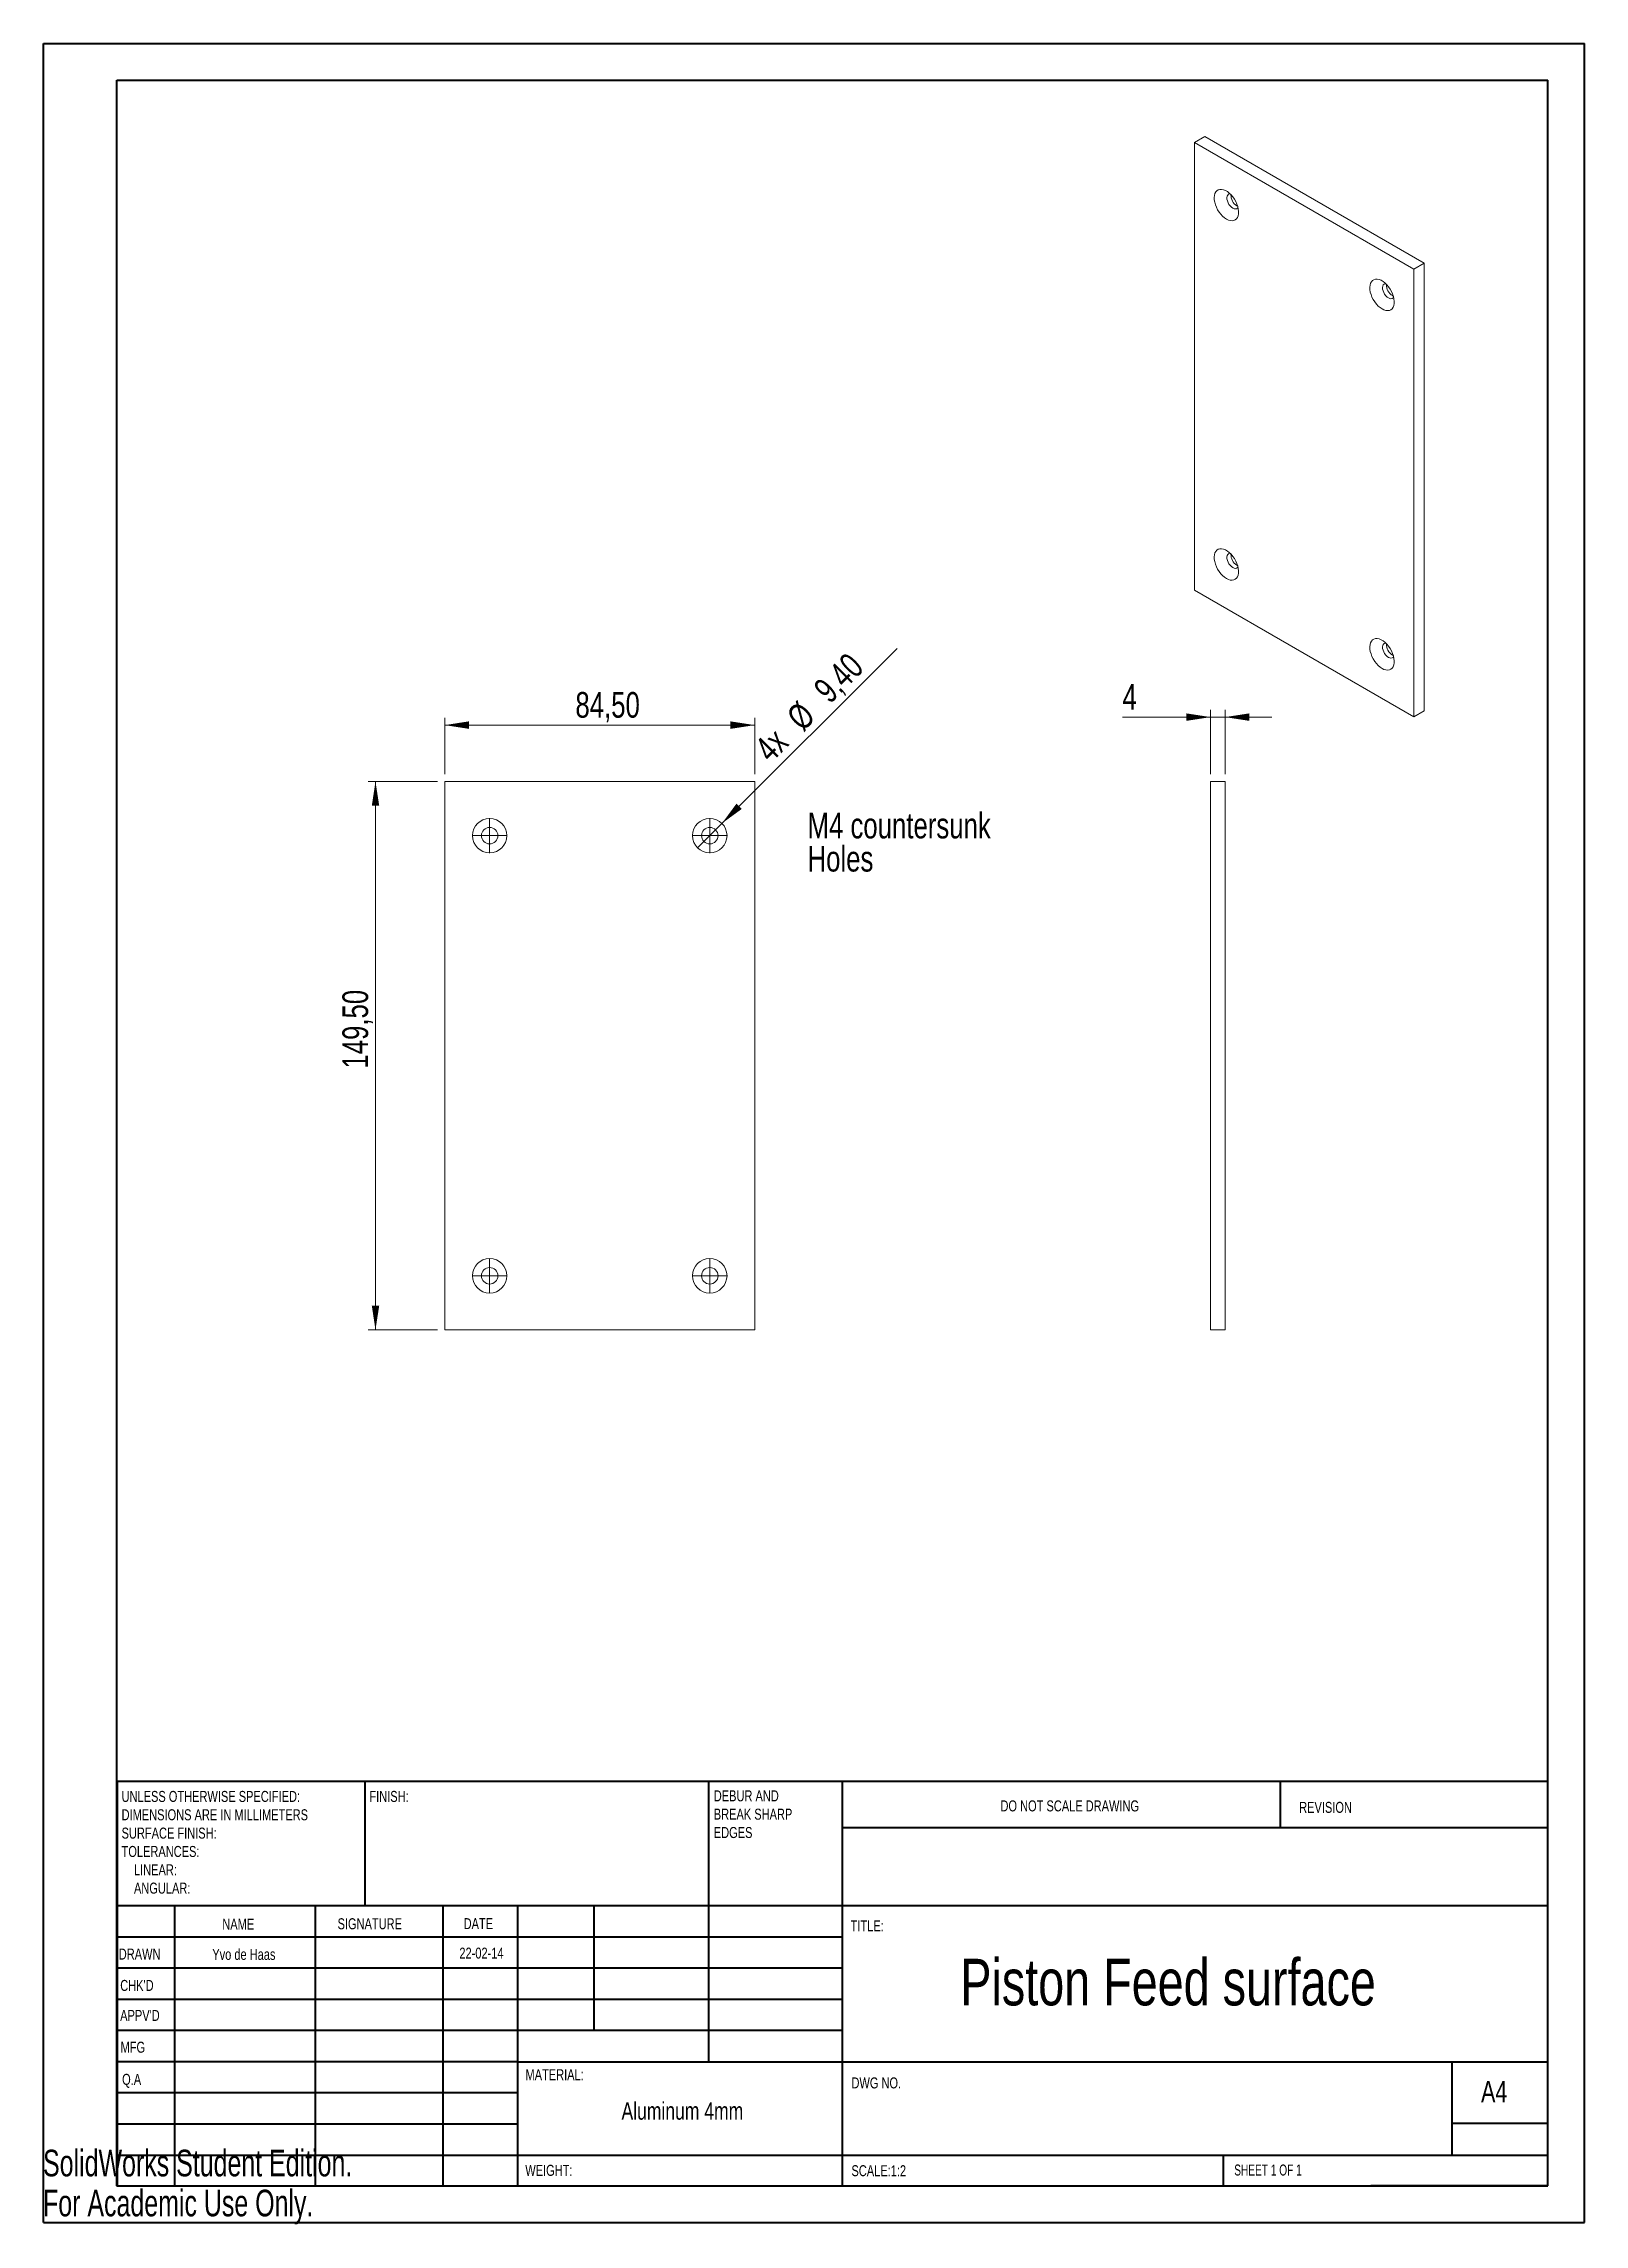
# Model space of a CAD drawing. Header units: millimetres. Extents: x 0 to 210, y 0 to 297.
import ezdxf

# ---------------------------------------------------------------- set-up
doc = ezdxf.new("R2010")
doc.units = ezdxf.units.MM
doc.styles.add('SLDTEXTSTYLE0', font='TXT', dxfattribs={"width": 0.75})
doc.styles.add('SLDTEXTSTYLE1', font='TXT', dxfattribs={"width": 0.6875})
doc.styles.add('SLDTEXTSTYLE2', font='TXT', dxfattribs={"width": 0.7})
doc.dimstyles.new('SLDDIMSTYLE0', dxfattribs={"dimtxt": 3.5, "dimasz": 3.302, "dimexe": 0, "dimexo": 0.0625, "dimgap": 0.875, "dimtad": 1, "dimlfac": 2, "dimrnd": 1e-09, "dimzin": 12, "dimdsep": 46, "dimtxsty": 'SLDTEXTSTYLE0', "dimblk1": 'NONE', "dimsah": 1, "dimcen": 0, "dimadec": 0, "dimazin": 3, "dimtfac": 1, "dimtmove": 0, "dimatfit": 3, "dimldrblk": 'NONE', "dimfxl": 0, "dimfrac": 2, "dimtolj": 1, "dimtzin": 12, "dimarcsym": 0})
doc.dimstyles.new('SLDDIMSTYLE1', dxfattribs={"dimtxt": 3.5, "dimasz": 3.302, "dimexe": 0, "dimexo": 0.0625, "dimgap": 0.875, "dimtad": 1, "dimlfac": 2, "dimrnd": 1e-09, "dimzin": 12, "dimdsep": 46, "dimtxsty": 'SLDTEXTSTYLE0', "dimsah": 1, "dimcen": 0.09, "dimadec": 0, "dimazin": 3, "dimtfac": 1, "dimtofl": 0, "dimtmove": 0, "dimatfit": 3, "dimfxl": 0, "dimfrac": 2, "dimtolj": 1, "dimtzin": 12, "dimarcsym": 0})
doc.dimstyles.new('SLDDIMSTYLE2', dxfattribs={"dimtxt": 3.5, "dimasz": 3.302, "dimexe": 0, "dimexo": 0.0625, "dimgap": 0.875, "dimtad": 1, "dimlfac": 2, "dimrnd": 1e-09, "dimzin": 12, "dimdsep": 46, "dimtxsty": 'SLDTEXTSTYLE0', "dimsah": 1, "dimcen": 0.09, "dimadec": 0, "dimazin": 3, "dimtfac": 1, "dimtmove": 0, "dimatfit": 0, "dimfxl": 0, "dimfrac": 2, "dimtolj": 1, "dimtzin": 12, "dimarcsym": 0})

# ---------------------------------------------------------------- blocks, each defined once
blk = doc.blocks.new('SW_NOTE_0')
at = {"color": 0, "linetype": 'Continuous', "lineweight": 0, "char_height": 1.5, "attachment_point": 1, "style": 'SLDTEXTSTYLE0'}
for s, insert in [('DEBUR AND', (0, 1.93)), ('BREAK SHARP', (0, -0.57)), ('EDGES', (0, -3.07))]:
    blk.add_mtext(s, dxfattribs=dict(at, insert=insert))
blk = doc.blocks.new('SW_NOTE_1')
at = {"color": 0, "linetype": 'Continuous', "lineweight": 0, "char_height": 1.5, "attachment_point": 1, "style": 'SLDTEXTSTYLE0'}
for s, insert in [('UNLESS OTHERWISE SPECIFIED:', (0, 1.93)), ('DIMENSIONS ARE IN MILLIMETERS', (0, -0.57)), ('TOLERANCES:', (0, -5.57)), ('SURFACE FINISH:', (0, -3.07)), ('LINEAR:', (1.69, -8.07)), ('ANGULAR:', (1.69, -10.57))]:
    blk.add_mtext(s, dxfattribs=dict(at, insert=insert))
blk = doc.blocks.new('_D')
at = {"color": 7, "linetype": 'Continuous', "lineweight": 0}
for q in [(116.4, 214.78), (89.21, 187.59)]:
    blk.add_line((92.53, 190.92), q, dxfattribs=at)
blk.add_solid([(92.53, 190.92), (95.23, 192.89), (94.51, 193.61)], dxfattribs=at)
at = {"color": 7, "linetype": 'Continuous', "lineweight": 0, "char_height": 3.5, "attachment_point": 1, "rotation": 45, "style": 'SLDTEXTSTYLE0'}
for s, insert in [('9,40', (104.77, 209.59, 1.05)), ('%%c', (101.08, 205.82, 1.05)), ('4x', (96.71, 201.53, 1.05))]:
    blk.add_mtext(s, dxfattribs=dict(at, insert=insert))
blk = doc.blocks.new('_NONE')
blk = doc.blocks.new('_D_1')
at = {"color": 7, "linetype": 'Continuous', "lineweight": 0}
for p, q in [((54.75, 197.63), (54.75, 205.32)), ((97, 197.63), (97, 205.32)), ((97, 204.32), (54.75, 204.32))]:
    blk.add_line(p, q, dxfattribs=at)
for points in [[(54.75, 204.32), (58.05, 203.81), (58.05, 204.83)], [(97, 204.32), (93.69, 204.83), (93.69, 203.81)]]:
    blk.add_solid(points, dxfattribs=at)
at = {"color": 7, "linetype": 'Continuous', "lineweight": 0, "insert": (72.56, 208.83, 1.05), "char_height": 3.5, "attachment_point": 1, "style": 'SLDTEXTSTYLE0'}
blk.add_mtext('84,50', dxfattribs=at)
blk = doc.blocks.new('_D_2')
at = {"color": 7, "linetype": 'Continuous', "lineweight": 0}
for p, q in [((53.75, 196.63), (44.31, 196.63)), ((45.31, 196.63), (45.31, 121.88)), ((53.75, 121.88), (44.31, 121.88))]:
    blk.add_line(p, q, dxfattribs=at)
for points in [[(45.31, 196.63), (44.81, 193.33), (45.82, 193.33)], [(45.31, 121.88), (45.82, 125.18), (44.81, 125.18)]]:
    blk.add_solid(points, dxfattribs=at)
at = {"color": 7, "linetype": 'Continuous', "lineweight": 0, "insert": (40.8, 157.5, 1.05), "char_height": 3.5, "attachment_point": 1, "rotation": 90, "style": 'SLDTEXTSTYLE0'}
blk.add_mtext('149,50', dxfattribs=at)
blk = doc.blocks.new('SW_NOTE_2')
at = {"color": 0, "linetype": 'Continuous', "lineweight": 0, "char_height": 3.5, "attachment_point": 1, "style": 'SLDTEXTSTYLE0'}
for s, insert in [('M4 countersunk', (0, 4.51)), ('Holes', (0, -0.01))]:
    blk.add_mtext(s, dxfattribs=dict(at, insert=insert))
blk = doc.blocks.new('SW_CENTERMARKSYMBOL_0')
at = {"color": 0, "linetype": 'Continuous', "lineweight": 0}
for p, q in [((-1.25, 0), (-2.375, 0)), ((0, 0), (-1.25, 0)), ((0, 1.25), (0, 2.375)), ((0, 0), (0, 1.25)), ((0, 0), (0, -1.25)), ((0, 0), (1.25, 0)), ((1.25, 0), (2.375, 0)), ((0, -1.25), (0, -2.375))]:
    blk.add_line(p, q, dxfattribs=at)
blk = doc.blocks.new('SW_CENTERMARKSYMBOL_1')
at = {"color": 0, "linetype": 'Continuous', "lineweight": 0}
for p, q in [((-1.25, 0), (-2.375, 0)), ((0, 0), (-1.25, 0)), ((0, 1.25), (0, 2.375)), ((0, 0), (0, 1.25)), ((0, 0), (0, -1.25)), ((0, 0), (1.25, 0)), ((1.25, 0), (2.375, 0)), ((0, -1.25), (0, -2.375))]:
    blk.add_line(p, q, dxfattribs=at)
blk = doc.blocks.new('SW_CENTERMARKSYMBOL_2')
at = {"color": 0, "linetype": 'Continuous', "lineweight": 0}
for p, q in [((-1.25, 0), (-2.375, 0)), ((0, 0), (-1.25, 0)), ((0, 1.25), (0, 2.375)), ((0, 0), (0, 1.25)), ((0, 0), (0, -1.25)), ((0, 0), (1.25, 0)), ((1.25, 0), (2.375, 0)), ((0, -1.25), (0, -2.375))]:
    blk.add_line(p, q, dxfattribs=at)
blk = doc.blocks.new('SW_CENTERMARKSYMBOL_3')
at = {"color": 0, "linetype": 'Continuous', "lineweight": 0}
for p, q in [((-1.25, 0), (-2.375, 0)), ((0, 0), (-1.25, 0)), ((0, 1.25), (0, 2.375)), ((0, 0), (0, 1.25)), ((0, 0), (0, -1.25)), ((0, 0), (1.25, 0)), ((1.25, 0), (2.375, 0)), ((0, -1.25), (0, -2.375))]:
    blk.add_line(p, q, dxfattribs=at)
blk = doc.blocks.new('_D_3')
at = {"color": 7, "linetype": 'Continuous', "lineweight": 0}
for p, q in [((159.12, 205.41), (147.13, 205.41)), ((159.12, 197.63), (159.12, 206.41)), ((161.12, 205.41), (159.12, 205.41)), ((161.12, 197.63), (161.12, 206.41)), ((161.12, 205.41), (167.47, 205.41))]:
    blk.add_line(p, q, dxfattribs=at)
for points in [[(159.12, 205.41), (155.82, 205.92), (155.82, 204.9)], [(161.12, 205.41), (164.42, 204.9), (164.42, 205.92)]]:
    blk.add_solid(points, dxfattribs=at)
at = {"color": 7, "linetype": 'Continuous', "lineweight": 0, "insert": (147.13, 209.92, 0.05), "char_height": 3.5, "attachment_point": 1, "style": 'SLDTEXTSTYLE0'}
blk.add_mtext('4', dxfattribs=at)

msp = doc.modelspace()

# ---------------------------------------------------------------- linework, layer by layer
at = {"color": 7, "linetype": 'Continuous', "lineweight": 40}
for p, q in [((0.0788, 0.2148), (0.0788, 297.2148)), ((0.0788, 297.2148), (210.0788, 297.2148)), ((210.0788, 0.2148), (210.0788, 297.2148)), ((210.0788, 292.2148), (210.0788, 297.2148)), ((10.0788, 292.2148), (205.0788, 292.2148)), ((10.0788, 5.2148), (10.0788, 292.2148)), ((205.0788, 5.2148), (205.0788, 292.2148)), ((10.1108, 60.3709), (205.0788, 60.3709)), ((10.1108, 60.3709), (10.1108, 5.1209)), ((43.9108, 43.3709), (43.9108, 60.3709)), ((90.7108, 60.3709), (90.7108, 22.1209)), ((108.9108, 60.3709), (108.9108, 5.1209)), ((168.6788, 54.0898), (168.6788, 60.4648)), ((205.0788, 53.9959), (108.9108, 53.9959)), ((205.0788, 43.3709), (10.1108, 43.3709)), ((17.9108, 43.3709), (17.9108, 5.1209)), ((37.1018, 43.3709), (37.1018, 5.1209)), ((54.5097, 43.3709), (54.5097, 5.1209)), ((64.7108, 5.1209), (64.7108, 43.3709)), ((75.1108, 26.3709), (75.1108, 43.3709)), ((108.9108, 39.1209), (10.1108, 39.1209)), ((108.9108, 34.8709), (10.1108, 34.8709)), ((108.9108, 30.6209), (10.1108, 30.6209)), ((108.9108, 26.3709), (10.1108, 26.3709)), ((64.7108, 22.1209), (10.1108, 22.1209)), ((64.7108, 22.1209), (205.0788, 22.1209)), ((192.0788, 9.4648), (192.0788, 22.2148)), ((64.7108, 17.8709), (10.1108, 17.8709)), ((64.7108, 13.6209), (10.1108, 13.6209)), ((205.0788, 13.7148), (192.0788, 13.7148)), ((10.1108, 9.3709), (205.0788, 9.3709)), ((160.8788, 5.2148), (160.8788, 9.4648)), ((10.0788, 5.2148), (205.0788, 5.2148)), ((205.0788, 5.2148), (180.9883, 5.2148)), ((0.0788, 0.2148), (210.0788, 0.2148))]:
    msp.add_line(p, q, dxfattribs=at)
at = {"color": 7, "linetype": 'Continuous', "lineweight": 15}
for p, q in [((158.3682, 284.5475), (156.954, 283.7311)), ((186.8293, 266.4845), (156.954, 283.7311)), ((156.954, 283.7311), (156.954, 222.6947)), ((188.2435, 267.3009), (158.3682, 284.5475)), ((162.6993, 275.1067), (162.8234, 275.0463)), ((188.2435, 267.3009), (186.8293, 266.4845)), ((186.8293, 205.4481), (186.8293, 266.4845)), ((188.2435, 206.2645), (188.2435, 267.3009)), ((183.9125, 262.8605), (184.0366, 262.8001)), ((162.6993, 226.1142), (162.8234, 226.0538)), ((156.954, 222.6947), (186.8293, 205.4481)), ((183.9125, 213.8681), (184.0366, 213.8077)), ((188.2435, 206.2645), (186.8293, 205.4481)), ((96.9962, 196.6303), (54.7462, 196.6303)), ((54.7462, 196.6303), (54.7462, 121.8803)), ((96.9962, 121.8803), (96.9962, 196.6303)), ((161.1207, 196.6303), (159.1207, 196.6303)), ((159.1207, 121.8803), (159.1207, 196.6303)), ((161.1207, 121.8803), (161.1207, 196.6303)), ((54.7462, 121.8803), (96.9962, 121.8803)), ((161.1207, 121.8803), (159.1207, 121.8803))]:
    msp.add_line(p, q, dxfattribs=at)
at = {"color": 7, "linetype": 'Continuous', "lineweight": 15, "flags": 128}
for points in [[(161.2851, 273.29), (161.5516, 273.161), (161.8113, 273.085), (162.0573, 273.064), (162.2833, 273.0986), (162.4835, 273.1878), (162.6526, 273.3294), (162.7863, 273.5196), (162.8811, 273.7536), (162.9346, 274.0253), (162.9454, 274.3276), (162.9132, 274.6528), (162.8388, 274.9924), (162.7241, 275.3375), (162.5722, 275.6794), (162.387, 276.009), (162.1732, 276.318), (161.9364, 276.5982), (161.6827, 276.8424), (161.4188, 277.0443), (161.1513, 277.1987), (160.8874, 277.3016), (160.6337, 277.3502), (160.3969, 277.3434), (160.1831, 277.2813), (159.9979, 277.1655), (159.846, 276.9991), (159.7313, 276.7863), (159.6569, 276.5326), (159.6247, 276.2446), (159.6355, 275.9299), (159.689, 275.5964), (159.7838, 275.2529), (159.9175, 274.9083), (160.0866, 274.5715), (160.2868, 274.2511), (160.5128, 273.9556), (160.7588, 273.6925), (161.0185, 273.4687), (161.2851, 273.29)], [(161.8001, 276.7359), (161.7141, 276.7288), (161.5726, 276.6733), (161.4623, 276.5659), (161.3892, 276.4123), (161.3571, 276.2208), (161.3679, 276.0017), (161.4208, 275.7667), (161.5132, 275.5287), (161.6399, 275.3004), (161.7942, 275.0941), (161.9678, 274.921), (162.1513, 274.7903)], [(162.1513, 274.7903), (162.3347, 274.7092), (162.5083, 274.6819), (162.6626, 274.71), (162.7893, 274.792), (162.865, 274.8913)], [(182.4983, 261.0439), (182.7648, 260.9148), (183.0245, 260.8389), (183.2705, 260.8179), (183.4965, 260.8524), (183.6967, 260.9417), (183.8658, 261.0832), (183.9995, 261.2735), (184.0944, 261.5075), (184.1478, 261.7792), (184.1586, 262.0815), (184.1264, 262.4067), (184.052, 262.7462), (183.9373, 263.0914), (183.7854, 263.4333), (183.6002, 263.7629), (183.3864, 264.0719), (183.1496, 264.3521), (182.8959, 264.5963), (182.632, 264.7982), (182.3645, 264.9526), (182.1006, 265.0554), (181.8469, 265.1041), (181.6101, 265.0973), (181.3963, 265.0352), (181.2111, 264.9194), (181.0592, 264.7529), (180.9445, 264.5401), (180.8701, 264.2865), (180.8379, 263.9985), (180.8487, 263.6837), (180.9022, 263.3503), (180.997, 263.0068), (181.1307, 262.6622), (181.2998, 262.3253), (181.5, 262.005), (181.726, 261.7095), (181.9721, 261.4464), (182.2317, 261.2226), (182.4983, 261.0439)], [(183.0133, 264.4898), (182.9273, 264.4826), (182.7858, 264.4272), (182.6755, 264.3198), (182.6024, 264.1662), (182.5703, 263.9747), (182.5811, 263.7555), (182.634, 263.5206), (182.7264, 263.2826), (182.8531, 263.0543), (183.0074, 262.848), (183.181, 262.6749), (183.3645, 262.5442)], [(183.3645, 262.5442), (183.5479, 262.463), (183.7215, 262.4358), (183.8758, 262.4639), (184.0025, 262.5459), (184.0782, 262.6451)], [(161.2851, 224.2975), (161.5516, 224.1685), (161.8113, 224.0925), (162.0573, 224.0715), (162.2833, 224.1061), (162.4835, 224.1953), (162.6526, 224.3369), (162.7863, 224.5272), (162.8811, 224.7612), (162.9346, 225.0328), (162.9454, 225.3352), (162.9132, 225.6604), (162.8388, 225.9999), (162.7241, 226.3451), (162.5722, 226.6869), (162.387, 227.0166), (162.1732, 227.3255), (161.9364, 227.6057), (161.6827, 227.85), (161.4188, 228.0519), (161.1513, 228.2063), (160.8874, 228.3091), (160.6337, 228.3577), (160.3969, 228.3509), (160.1831, 228.2888), (159.9979, 228.1731), (159.846, 228.0066), (159.7313, 227.7938), (159.6569, 227.5401), (159.6247, 227.2522), (159.6355, 226.9374), (159.689, 226.604), (159.7838, 226.2605), (159.9175, 225.9158), (160.0866, 225.579), (160.2868, 225.2587), (160.5128, 224.9631), (160.7588, 224.7001), (161.0185, 224.4763), (161.2851, 224.2975)], [(161.8001, 227.7435), (161.7141, 227.7363), (161.5726, 227.6809), (161.4623, 227.5735), (161.3892, 227.4199), (161.3571, 227.2283), (161.3679, 227.0092), (161.4208, 226.7743), (161.5132, 226.5363), (161.6399, 226.308), (161.7942, 226.1017), (161.9678, 225.9285), (162.1513, 225.7979)], [(162.1513, 225.7979), (162.3347, 225.7167), (162.5083, 225.6895), (162.6626, 225.7176), (162.7893, 225.7996), (162.865, 225.8988)], [(182.4983, 212.0514), (182.7648, 211.9224), (183.0245, 211.8464), (183.2705, 211.8254), (183.4965, 211.86), (183.6967, 211.9492), (183.8658, 212.0908), (183.9995, 212.281), (184.0944, 212.515), (184.1478, 212.7867), (184.1586, 213.0891), (184.1264, 213.4142), (184.052, 213.7538), (183.9373, 214.099), (183.7854, 214.4408), (183.6002, 214.7705), (183.3864, 215.0794), (183.1496, 215.3596), (182.8959, 215.6038), (182.632, 215.8058), (182.3645, 215.9601), (182.1006, 216.063), (181.8469, 216.1116), (181.6101, 216.1048), (181.3963, 216.0427), (181.2111, 215.9269), (181.0592, 215.7605), (180.9445, 215.5477), (180.8701, 215.294), (180.8379, 215.0061), (180.8487, 214.6913), (180.9022, 214.3578), (180.997, 214.0144), (181.1307, 213.6697), (181.2998, 213.3329), (181.5, 213.0126), (181.726, 212.717), (181.9721, 212.454), (182.2317, 212.2302), (182.4983, 212.0514)], [(183.0133, 215.4973), (182.9273, 215.4902), (182.7858, 215.4348), (182.6755, 215.3274), (182.6024, 215.1737), (182.5703, 214.9822), (182.5811, 214.7631), (182.634, 214.5282), (182.7264, 214.2902), (182.8531, 214.0618), (183.0074, 213.8556), (183.181, 213.6824), (183.3645, 213.5517)], [(183.3645, 213.5517), (183.5479, 213.4706), (183.7215, 213.4433), (183.8758, 213.4715), (184.0025, 213.5534), (184.0782, 213.6527)]]:
    msp.add_lwpolyline(points, dxfattribs=at)
at = {"color": 7, "linetype": 'Continuous', "lineweight": 15}
for centre, radius in [((60.8712, 189.2553), 2.35), ((60.8712, 189.2553), 1.125), ((90.8712, 189.2553), 2.35), ((90.8712, 189.2553), 1.125), ((60.8712, 129.2553), 2.35), ((90.8712, 129.2553), 2.35), ((60.8712, 129.2553), 1.125), ((90.8712, 129.2553), 1.125)]:
    msp.add_circle(centre, radius, dxfattribs=at)
for centre in [(163.5752, 276.5223), (184.7884, 264.2761), (163.5752, 227.5298), (184.7884, 215.2837)]:
    msp.add_arc(centre, 1.6647, 176.552093, 238.251256, dxfattribs=at)

# ---------------------------------------------------------------- block references
at = {"color": 7, "linetype": 'Continuous', "lineweight": 0}
for name, p in [('SW_CENTERMARKSYMBOL_2', (60.8712, 189.2553)), ('SW_CENTERMARKSYMBOL_3', (90.8712, 189.2553)), ('SW_NOTE_2', (104.196, 187.8697)), ('SW_CENTERMARKSYMBOL_1', (60.8712, 129.2553)), ('SW_CENTERMARKSYMBOL_0', (90.8712, 129.2553)), ('SW_NOTE_1', (10.7045, 57.1083)), ('SW_NOTE_0', (91.42, 57.1904))]:
    msp.add_blockref(name, p, dxfattribs=at)

# ---------------------------------------------------------------- texts
for s, insert, char_height, attachment_point, style in [('FINISH:', (44.4821, 59.0402), 1.5, 1, 'SLDTEXTSTYLE0'), ('DO NOT SCALE DRAWING', (130.4935, 57.7478), 1.5, 1, 'SLDTEXTSTYLE0'), ('REVISION', (171.2064, 57.5497), 1.5, 1, 'SLDTEXTSTYLE0'), ('NAME', (24.4331, 41.6224), 1.5, 1, 'SLDTEXTSTYLE0'), ('SIGNATURE', (40.1444, 41.6827), 1.5, 1, 'SLDTEXTSTYLE0'), ('DATE', (57.3255, 41.6971), 1.5, 1, 'SLDTEXTSTYLE0'), ('TITLE:', (110.067, 41.3993), 1.5, 1, 'SLDTEXTSTYLE0'), ('DRAWN', (10.323, 37.5506), 1.5, 1, 'SLDTEXTSTYLE0'), ('Yvo de Haas', (27.374, 37.5043), 1.4986, 2, 'SLDTEXTSTYLE0'), ('22-02-14', (59.7545, 37.68), 1.4986, 2, 'SLDTEXTSTYLE0'), ('Piston Feed surface', (153.34, 36.1558), 6.35, 2, 'SLDTEXTSTYLE0'), ("CHK'D", (10.5213, 33.2753), 1.5, 1, 'SLDTEXTSTYLE0'), ("APPV'D", (10.5125, 29.1852), 1.5, 1, 'SLDTEXTSTYLE0'), ('MFG', (10.566, 24.8546), 1.5, 1, 'SLDTEXTSTYLE0'), ('MATERIAL:', (65.7567, 21.107), 1.5, 1, 'SLDTEXTSTYLE0'), ('Q.A', (10.7799, 20.4706), 1.5, 1, 'SLDTEXTSTYLE0'), ('DWG NO.', (110.1848, 19.9896), 1.5, 1, 'SLDTEXTSTYLE0'), ('A4', (195.9998, 19.5152), 2.91042, 1, 'SLDTEXTSTYLE0'), ('Aluminum 4mm', (87.1391, 16.6065), 2.38125, 2, 'SLDTEXTSTYLE0'), ('WEIGHT:', (65.7286, 8.0702), 1.4986, 1, 'SLDTEXTSTYLE0'), ('SCALE:1:2', (110.1848, 8.021), 1.5, 1, 'SLDTEXTSTYLE0'), ('SHEET 1 OF 1', (162.3571, 8.1149), 1.5, 1, 'SLDTEXTSTYLE1')]:
    msp.add_mtext(s, dxfattribs=dict(at, insert=insert, char_height=char_height, attachment_point=attachment_point, style=style))
at = {"color": 7, "linetype": 'Continuous', "char_height": 3.633, "attachment_point": 1, "style": 'SLDTEXTSTYLE2'}
for s, insert in [('SolidWorks Student Edition.', (0, 10.1327)), ('For Academic Use Only.', (0, 4.6832))]:
    msp.add_mtext(s, dxfattribs=dict(at, insert=insert))

# ---------------------------------------------------------------- dimensions: what is measured, and where the dimension line sits
at = {"color": 7, "linetype": 'Continuous', "lineweight": 0}
dim = msp.add_diameter_dim_2p(p1=(89.2095, 187.5936), p2=(92.5329, 190.917), text='4x <>', dimstyle='SLDDIMSTYLE0', dxfattribs=at)
dim.commit()
dim.dimension.update_dxf_attribs({"geometry": '_D', "text_midpoint": (108.277, 206.6611), "dimtype": 163})
for base, p1, p2, dimstyle, picture, middle in [((54.7462, 204.3214), (96.9962, 196.6303), (54.7462, 196.6303), 'SLDDIMSTYLE1', '_D_1', (79.7958, 204.3214)), ((159.1207, 205.4075), (161.1207, 196.6303), (159.1207, 196.6303), 'SLDDIMSTYLE2', '_D_3', (149.8457, 205.4075))]:
    dim = msp.add_linear_dim(base=base, p1=p1, p2=p2, dimstyle=dimstyle, dxfattribs=at)
    dim.commit()
    dim.dimension.update_dxf_attribs({"geometry": picture, "text_midpoint": middle, "dimtype": 160})
dim = msp.add_linear_dim(base=(45.3139, 121.8803), p1=(54.7462, 196.6303), p2=(54.7462, 121.8803), angle=90, dimstyle='SLDDIMSTYLE1', dxfattribs=at)
dim.commit()
dim.dimension.update_dxf_attribs({"geometry": '_D_2', "text_midpoint": (45.3139, 166.0383), "dimtype": 160})

doc.saveas('drawing.dxf')
